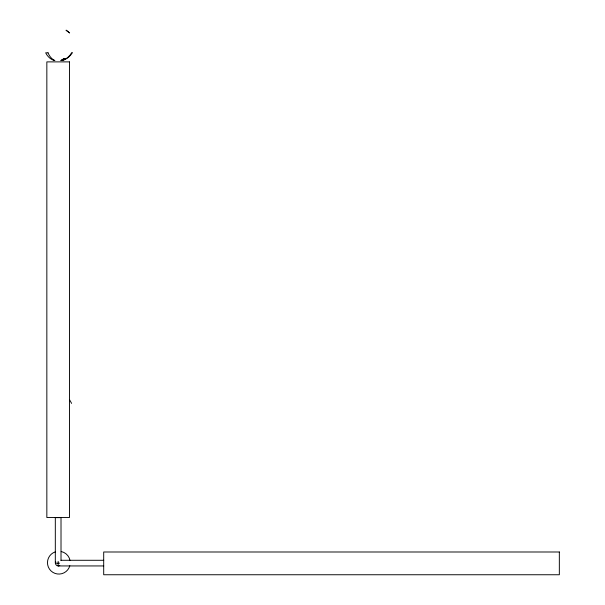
<?xml version="1.0" encoding="UTF-8"?>
<svg xmlns="http://www.w3.org/2000/svg" width="605" height="605" viewBox="0 0 605 605"><rect width="100%" height="100%" fill="white"/><g stroke="black" fill="none" stroke-linecap="round" stroke-linejoin="round"><path stroke-width="0.91" d="M60.939 560.283L103.712 560.283M59.585 563.194L55.32 563.194L55.32 517.63L61.014 517.63L61.014 560.404M103.712 565.94L58.148 565.94L58.148 561.357M69.394 399.466L71.617 403.384M69.84 565.736A11.389 11.389 0 0 1 50.994 570.908A11.389 11.389 0 0 1 55.32 551.851M61.203 551.533A11.389 11.389 0 0 1 70.059 560.57M59.804 565.546A2.851 2.851 0 0 1 55.766 561.803M63.533 58.859L60.795 60.508L64.901 58.859L63.533 58.859M66.149 30.25L69.583 32.874L66.149 30.25M48.045 52.809L45.662 52.809A16.569 14.074 -90 0 0 54.216 60.508L54.926 60.508A16.569 11.336 -90 0 1 48.037 52.816M72.214 52.809L71.602 52.809A16.569 15.859 90 0 1 61.967 60.508L62.149 60.508A16.569 16.562 -90 0 0 72.214 52.816M69.462 61.884L46.842 61.884L46.842 517.517L69.462 517.517L69.462 61.884M559.338 551.994L103.697 551.994L103.697 574.75L559.338 574.75L559.338 551.994"/></g></svg>
